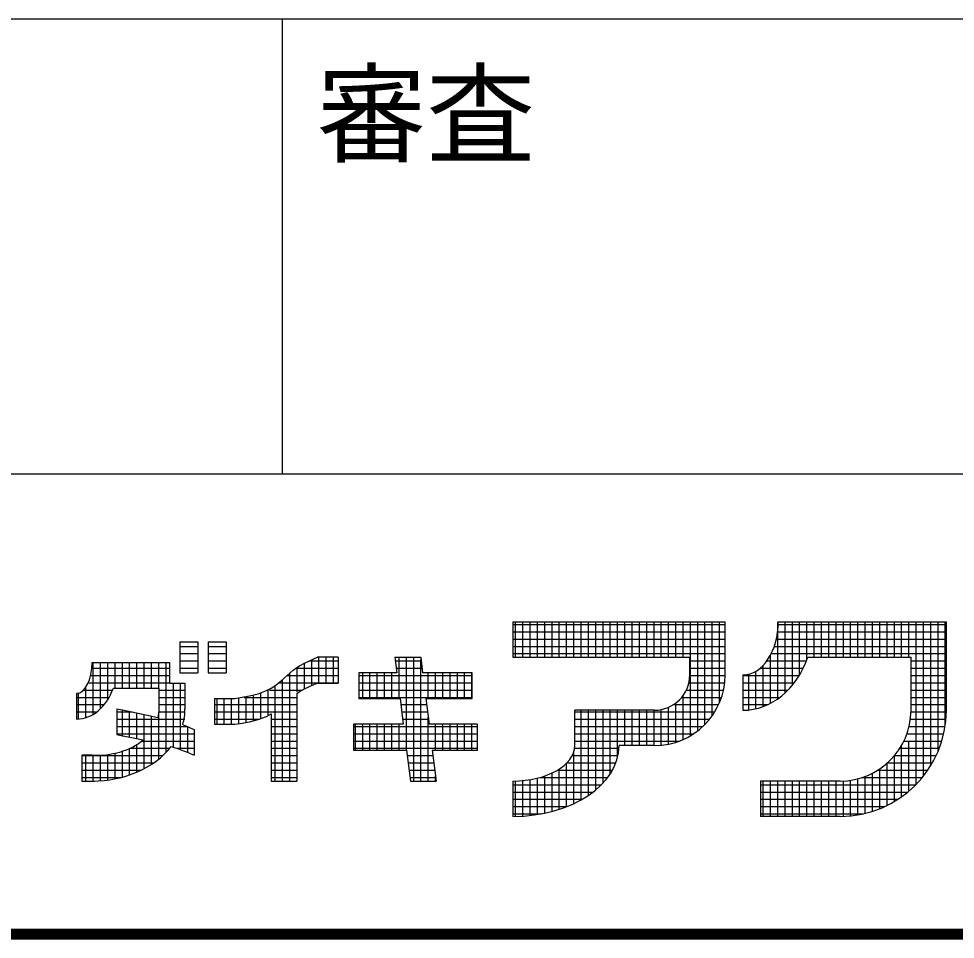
# Model space of a CAD drawing. Units: millimetres, scale not verified. Extents: x -8093 to 8093, y -5792 to 5792.
# Drawn here: x 1028 to 1799, y -5792 to -5034 of the extents above; entities that cross this region are included whole.
import ezdxf
from ezdxf.enums import TextEntityAlignment as Align

# ---------------------------------------------------------------- set-up
doc = ezdxf.new("R2010")
doc.units = ezdxf.units.MM
doc.header["$LTSCALE"] = 30
doc.layers.add('0-0_Axis_waku', color=7, linetype='Continuous', lineweight=25)
doc.styles.add('ＭＳ ゴシック', font='')
doc.styles.get('ＭＳ ゴシック').set_extended_font_data('MS Gothic')

msp = doc.modelspace()

# ---------------------------------------------------------------- linework, layer by layer
at = {"layer": '0-0_Axis_waku'}
for p, q in [((-8085, -5034), (8085, -5034)), ((1244.99, -5409), (1244.99, -5034)), ((-75.01, -5409), (8085, -5409)), ((1434.68, -5530.82), (1434.68, -5559.98)), ((1434.68, -5530.82), (1609.64, -5530.82)), ((1436.98, -5559.98), (1436.98, -5530.82)), ((1442.98, -5559.98), (1442.98, -5530.82)), ((1448.98, -5559.98), (1448.98, -5530.82)), ((1454.98, -5559.98), (1454.98, -5530.82)), ((1460.98, -5559.98), (1460.98, -5530.82)), ((1466.98, -5559.98), (1466.98, -5530.82)), ((1472.98, -5559.98), (1472.98, -5530.82)), ((1478.98, -5559.98), (1478.98, -5530.82)), ((1484.98, -5559.98), (1484.98, -5530.82)), ((1490.98, -5559.98), (1490.98, -5530.82)), ((1496.98, -5559.98), (1496.98, -5530.82)), ((1502.98, -5559.98), (1502.98, -5530.82)), ((1508.98, -5559.98), (1508.98, -5530.82)), ((1514.98, -5559.98), (1514.98, -5530.82)), ((1520.99, -5559.98), (1520.99, -5530.82)), ((1526.98, -5559.98), (1526.98, -5530.82)), ((1532.98, -5559.98), (1532.98, -5530.82)), ((1538.99, -5559.98), (1538.99, -5530.82)), ((1544.99, -5559.98), (1544.99, -5530.82)), ((1550.99, -5559.98), (1550.99, -5530.82)), ((1556.99, -5559.98), (1556.99, -5530.82)), ((1562.99, -5559.98), (1562.99, -5530.82)), ((1568.99, -5559.98), (1568.99, -5530.82)), ((1574.99, -5559.98), (1574.99, -5530.82)), ((1580.99, -5624.77), (1580.99, -5530.82)), ((1586.99, -5620.7), (1586.99, -5530.82)), ((1592.99, -5615.36), (1592.99, -5530.82)), ((1598.99, -5608.15), (1598.99, -5530.82)), ((1604.99, -5597.37), (1604.99, -5530.82)), ((1609.64, -5574.56), (1609.64, -5530.82)), ((1652.98, -5594.24), (1652.98, -5530.82)), ((1653.38, -5530.82), (1791.89, -5530.82)), ((1658.98, -5589.35), (1658.98, -5530.82)), ((1664.98, -5582.96), (1664.98, -5530.82)), ((1670.98, -5574.38), (1670.98, -5530.82)), ((1676.98, -5561.88), (1676.98, -5530.82)), ((1682.98, -5559.98), (1682.98, -5530.82)), ((1688.98, -5559.98), (1688.98, -5530.82)), ((1694.98, -5559.98), (1694.98, -5530.82)), ((1700.98, -5559.98), (1700.98, -5530.82)), ((1706.98, -5559.98), (1706.98, -5530.82)), ((1712.99, -5559.98), (1712.99, -5530.82)), ((1718.99, -5559.98), (1718.99, -5530.82)), ((1724.99, -5559.98), (1724.99, -5530.82)), ((1730.99, -5559.98), (1730.99, -5530.82)), ((1736.99, -5559.98), (1736.99, -5530.82)), ((1742.99, -5559.98), (1742.99, -5530.82)), ((1748.99, -5559.98), (1748.99, -5530.82)), ((1754.99, -5559.98), (1754.99, -5530.82)), ((1760.99, -5559.98), (1760.99, -5530.82)), ((1766.99, -5664.84), (1766.99, -5530.82)), ((1772.99, -5658.02), (1772.99, -5530.82)), ((1778.99, -5649.44), (1778.99, -5530.82)), ((1784.99, -5637.76), (1784.99, -5530.82)), ((1790.99, -5616.21), (1790.99, -5530.82)), ((1791.89, -5603.72), (1791.89, -5530.82)), ((1434.68, -5533.08), (1609.64, -5533.08)), ((1434.68, -5539.08), (1609.64, -5539.08)), ((1652.85, -5539.08), (1791.89, -5539.08)), ((1653.34, -5533.08), (1791.89, -5533.08)), ((1160.34, -5547.29), (1160.34, -5572.78)), ((1183.69, -5547.29), (1183.69, -5572.78)), ((1434.68, -5545.08), (1609.64, -5545.08)), ((1651.78, -5545.08), (1791.89, -5545.08)), ((1160.34, -5551.08), (1175.24, -5551.08)), ((1183.69, -5551.08), (1198.59, -5551.08)), ((1434.68, -5551.08), (1609.64, -5551.08)), ((1650.06, -5551.08), (1791.89, -5551.08)), ((1160.34, -5557.08), (1175.24, -5557.08)), ((1183.69, -5557.08), (1198.59, -5557.08)), ((1268.99, -5583.33), (1268.99, -5562.08)), ((1290.77, -5560.03), (1273.77, -5560.03)), ((1274.99, -5581.29), (1274.99, -5560.03)), ((1280.99, -5581.29), (1280.99, -5560.03)), ((1286.99, -5581.29), (1286.99, -5560.03)), ((1290.77, -5560.03), (1290.77, -5581.29)), ((1337.52, -5560.03), (1358.77, -5560.03)), ((1337.52, -5560.03), (1339.11, -5572.78)), ((1340.99, -5594.04), (1340.99, -5560.03)), ((1346.99, -5636.54), (1346.99, -5560.03)), ((1352.99, -5662.04), (1352.99, -5560.03)), ((1358.77, -5560.03), (1360.36, -5572.78)), ((1358.99, -5662.04), (1358.99, -5561.79)), ((1434.68, -5557.08), (1609.64, -5557.08)), ((1434.68, -5559.98), (1580.48, -5559.98)), ((1580.48, -5574.56), (1580.48, -5559.98)), ((1646.98, -5597.94), (1646.98, -5558.16)), ((1647.54, -5557.08), (1791.89, -5557.08)), ((1677.67, -5559.98), (1762.73, -5559.98)), ((1762.73, -5603.72), (1762.73, -5559.98)), ((1087.86, -5569.08), (1151.84, -5569.08)), ((1088.09, -5564.28), (1151.84, -5564.28)), ((1088.98, -5607.1), (1088.98, -5564.28)), ((1094.99, -5602.44), (1094.99, -5564.28)), ((1100.99, -5594.97), (1100.99, -5564.28)), ((1106.99, -5585.53), (1106.99, -5564.28)), ((1112.98, -5585.53), (1112.98, -5564.28)), ((1118.99, -5585.53), (1118.99, -5564.28)), ((1124.99, -5585.53), (1124.99, -5564.28)), ((1130.99, -5585.53), (1130.99, -5564.28)), ((1136.99, -5585.53), (1136.99, -5564.28)), ((1142.99, -5585.53), (1142.99, -5564.28)), ((1148.99, -5638.54), (1148.99, -5564.28)), ((1160.34, -5563.08), (1175.24, -5563.08)), ((1160.34, -5569.08), (1175.24, -5569.08)), ((1183.69, -5563.08), (1198.59, -5563.08)), ((1183.69, -5569.08), (1198.59, -5569.08)), ((1256.61, -5569.08), (1290.77, -5569.08)), ((1256.99, -5588.57), (1256.99, -5568.39)), ((1262.99, -5585.95), (1262.99, -5564.54)), ((1266.75, -5563.08), (1290.77, -5563.08)), ((1337.9, -5563.08), (1359.15, -5563.08)), ((1338.65, -5569.08), (1359.9, -5569.08)), ((1580.48, -5563.08), (1609.64, -5563.08)), ((1580.48, -5569.08), (1609.64, -5569.08)), ((1638.35, -5569.08), (1673.86, -5569.08)), ((1640.98, -5600.64), (1640.98, -5566.61)), ((1643.91, -5563.08), (1676.52, -5563.08)), ((1762.73, -5563.08), (1791.89, -5563.08)), ((1762.73, -5569.08), (1791.89, -5569.08)), ((1086.89, -5575.08), (1151.84, -5575.08)), ((1160.34, -5572.78), (1175.24, -5572.78)), ((1183.69, -5572.78), (1198.59, -5572.78)), ((1244.99, -5662.04), (1244.99, -5578.27)), ((1249.11, -5575.08), (1290.77, -5575.08)), ((1250.99, -5662.04), (1250.99, -5572.98)), ((1307.77, -5572.78), (1307.77, -5594.04)), ((1339.11, -5572.78), (1307.77, -5572.78)), ((1307.77, -5575.08), (1401.27, -5575.08)), ((1310.98, -5594.04), (1310.98, -5572.78)), ((1316.98, -5594.04), (1316.98, -5572.78)), ((1322.98, -5594.04), (1322.98, -5572.78)), ((1328.99, -5594.04), (1328.99, -5572.78)), ((1334.99, -5594.04), (1334.99, -5572.78)), ((1401.27, -5572.78), (1360.36, -5572.78)), ((1364.99, -5594.04), (1364.99, -5572.78)), ((1370.99, -5594.04), (1370.99, -5572.78)), ((1376.99, -5594.04), (1376.99, -5572.78)), ((1382.99, -5594.04), (1382.99, -5572.78)), ((1388.99, -5594.04), (1388.99, -5572.78)), ((1394.99, -5594.04), (1394.99, -5572.78)), ((1400.99, -5594.04), (1400.99, -5572.78)), ((1401.27, -5594.04), (1401.27, -5572.78)), ((1580.48, -5575.08), (1609.64, -5575.08)), ((1624.22, -5574.56), (1624.22, -5603.72)), ((1624.22, -5575.08), (1670.56, -5575.08)), ((1628.98, -5603.47), (1628.98, -5573.97)), ((1634.98, -5602.47), (1634.98, -5571.47)), ((1762.73, -5575.08), (1791.89, -5575.08)), ((1082.98, -5609.84), (1082.98, -5584.69)), ((1084.93, -5581.08), (1151.84, -5581.08)), ((1105.62, -5585.53), (1143.34, -5585.53)), ((1143.34, -5602.53), (1143.34, -5585.53)), ((1154.99, -5633.86), (1154.99, -5581.29)), ((1160.99, -5636.14), (1160.99, -5581.29)), ((1164.59, -5581.29), (1164.59, -5602.53)), ((1238.99, -5662.04), (1238.99, -5583.57)), ((1241.62, -5581.08), (1290.77, -5581.08)), ((1273.77, -5581.29), (1290.77, -5581.29)), ((1307.77, -5581.08), (1401.27, -5581.08)), ((1579.74, -5581.08), (1609.28, -5581.08)), ((1624.22, -5581.08), (1666.46, -5581.08)), ((1762.73, -5581.08), (1791.89, -5581.08)), ((1075.33, -5589.79), (1075.33, -5611.03)), ((1075.33, -5593.08), (1102.12, -5593.08)), ((1076.98, -5610.98), (1076.98, -5589.57)), ((1081.05, -5587.08), (1105.02, -5587.08)), ((1143.34, -5587.08), (1164.59, -5587.08)), ((1143.34, -5593.08), (1164.59, -5593.08)), ((1208.99, -5614.8), (1208.99, -5593.53)), ((1213.29, -5593.08), (1256.77, -5593.08)), ((1214.98, -5613.71), (1214.98, -5592.57)), ((1220.99, -5612.61), (1220.99, -5591.62)), ((1226.99, -5610.59), (1226.99, -5589.34)), ((1232.99, -5608.13), (1232.99, -5587.06)), ((1234.12, -5587.08), (1261.29, -5587.08)), ((1256.77, -5589.79), (1256.77, -5662.04)), ((1307.77, -5587.08), (1401.27, -5587.08)), ((1307.77, -5593.08), (1401.27, -5593.08)), ((1573.84, -5593.08), (1606.62, -5593.08)), ((1574.99, -5627.86), (1574.99, -5591.59)), ((1577.66, -5587.08), (1608.28, -5587.08)), ((1624.22, -5587.08), (1661.31, -5587.08)), ((1624.22, -5593.08), (1654.56, -5593.08)), ((1762.73, -5587.08), (1791.89, -5587.08)), ((1762.73, -5593.08), (1791.89, -5593.08)), ((1075.33, -5599.08), (1098.05, -5599.08)), ((1143.34, -5599.08), (1164.59, -5599.08)), ((1188.77, -5594.04), (1205.77, -5594.04)), ((1188.77, -5599.08), (1256.77, -5599.08)), ((1190.98, -5615.29), (1190.98, -5594.04)), ((1196.98, -5615.29), (1196.98, -5594.04)), ((1202.98, -5615.29), (1202.98, -5594.04)), ((1307.77, -5594.04), (1341.77, -5594.04)), ((1341.77, -5594.04), (1344.43, -5615.29)), ((1342.4, -5599.08), (1363.65, -5599.08)), ((1363.02, -5594.04), (1401.27, -5594.04)), ((1363.02, -5594.04), (1365.67, -5615.29)), ((1562.99, -5631.7), (1562.99, -5601.28)), ((1567.1, -5599.08), (1604.24, -5599.08)), ((1568.99, -5630.14), (1568.99, -5597.75)), ((1624.22, -5599.08), (1644.69, -5599.08)), ((1762.73, -5599.08), (1791.89, -5599.08)), ((1075.33, -5605.08), (1091.94, -5605.08)), ((1108.49, -5602.53), (1108.49, -5623.79)), ((1108.49, -5605.08), (1120.99, -5605.08)), ((1112.98, -5624.7), (1112.98, -5603.41)), ((1118.99, -5625.92), (1118.99, -5604.66)), ((1124.99, -5627.14), (1124.99, -5605.91)), ((1130.99, -5651.8), (1130.99, -5607.16)), ((1136.99, -5648.29), (1136.99, -5608.41)), ((1142.99, -5643.97), (1142.99, -5607.01)), ((1143.34, -5605.08), (1164.59, -5605.08)), ((1188.77, -5605.08), (1256.77, -5605.08)), ((1235.51, -5606.79), (1235.51, -5662.04)), ((1343.15, -5605.08), (1364.4, -5605.08)), ((1485.71, -5632.88), (1485.71, -5603.72)), ((1551.32, -5603.72), (1485.71, -5603.72)), ((1485.71, -5605.08), (1601.02, -5605.08)), ((1490.98, -5677.51), (1490.98, -5603.72)), ((1496.98, -5673.81), (1496.98, -5603.72)), ((1502.98, -5669.31), (1502.98, -5603.72)), ((1508.98, -5663.65), (1508.98, -5603.72)), ((1514.98, -5656.01), (1514.98, -5603.72)), ((1520.99, -5642.4), (1520.99, -5603.72)), ((1526.98, -5632.88), (1526.98, -5603.72)), ((1532.98, -5632.88), (1532.98, -5603.72)), ((1538.99, -5632.88), (1538.99, -5603.72)), ((1544.99, -5632.88), (1544.99, -5603.72)), ((1550.99, -5632.88), (1550.99, -5603.72)), ((1556.99, -5632.6), (1556.99, -5603.16)), ((1762.72, -5605.08), (1791.88, -5605.08)), ((1108.49, -5611.08), (1164.59, -5611.08)), ((1188.77, -5611.08), (1226.08, -5611.08)), ((1235.51, -5611.08), (1256.77, -5611.08)), ((1303.52, -5615.29), (1303.52, -5636.54)), ((1344.43, -5615.29), (1303.52, -5615.29)), ((1304.98, -5636.54), (1304.98, -5615.29)), ((1310.98, -5636.54), (1310.98, -5615.29)), ((1316.98, -5636.54), (1316.98, -5615.29)), ((1322.98, -5636.54), (1322.98, -5615.29)), ((1328.99, -5636.54), (1328.99, -5615.29)), ((1334.99, -5636.54), (1334.99, -5615.29)), ((1340.99, -5636.54), (1340.99, -5615.29)), ((1343.9, -5611.08), (1365.15, -5611.08)), ((1364.99, -5662.04), (1364.99, -5609.79)), ((1405.52, -5615.29), (1365.67, -5615.29)), ((1370.99, -5636.54), (1370.99, -5615.29)), ((1376.99, -5636.54), (1376.99, -5615.29)), ((1382.99, -5636.54), (1382.99, -5615.29)), ((1388.99, -5636.54), (1388.99, -5615.29)), ((1394.99, -5636.54), (1394.99, -5615.29)), ((1400.99, -5636.54), (1400.99, -5615.29)), ((1405.52, -5636.54), (1405.52, -5615.29)), ((1485.71, -5611.08), (1596.79, -5611.08)), ((1762.26, -5611.08), (1791.58, -5611.08)), ((1108.49, -5617.08), (1166.58, -5617.08)), ((1108.49, -5623.08), (1172.24, -5623.08)), ((1166.99, -5638.42), (1166.99, -5617.27)), ((1172.24, -5619.54), (1172.24, -5640.79)), ((1235.51, -5617.08), (1256.77, -5617.08)), ((1235.51, -5623.08), (1256.77, -5623.08)), ((1303.52, -5617.08), (1405.52, -5617.08)), ((1303.52, -5623.08), (1405.52, -5623.08)), ((1485.71, -5617.08), (1591.24, -5617.08)), ((1485.71, -5623.08), (1583.68, -5623.08)), ((1759.42, -5623.08), (1789.72, -5623.08)), ((1761.18, -5617.08), (1790.86, -5617.08)), ((1124.99, -5654.65), (1124.99, -5631.92)), ((1129.06, -5629.08), (1172.24, -5629.08)), ((1235.51, -5629.08), (1256.77, -5629.08)), ((1303.52, -5629.08), (1405.52, -5629.08)), ((1485.71, -5629.08), (1572.02, -5629.08)), ((1756.93, -5629.08), (1788.13, -5629.08)), ((1760.99, -5670.43), (1760.99, -5629.08)), ((1106.99, -5660.19), (1106.99, -5639.17)), ((1112.98, -5658.79), (1112.98, -5637.51)), ((1118.99, -5656.96), (1118.99, -5635.15)), ((1119.14, -5635.08), (1152.13, -5635.08)), ((1157.92, -5635.08), (1172.24, -5635.08)), ((1235.51, -5635.08), (1256.77, -5635.08)), ((1303.52, -5635.08), (1405.52, -5635.08)), ((1303.52, -5636.54), (1347.08, -5636.54)), ((1347.08, -5636.54), (1350.27, -5662.04)), ((1368.33, -5636.54), (1405.52, -5636.54)), ((1368.33, -5636.54), (1371.52, -5662.04)), ((1484.98, -5680.59), (1484.98, -5637.79)), ((1485.56, -5635.08), (1522.1, -5635.08)), ((1551.32, -5632.88), (1522.16, -5632.88)), ((1753.58, -5635.08), (1786.07, -5635.08)), ((1754.99, -5675.09), (1754.99, -5632.75)), ((1079.59, -5640.79), (1079.59, -5662.04)), ((1088.09, -5640.79), (1079.59, -5640.79)), ((1079.59, -5641.08), (1146.37, -5641.08)), ((1079.59, -5647.08), (1138.8, -5647.08)), ((1082.98, -5661.9), (1082.98, -5640.79)), ((1088.98, -5662.03), (1088.98, -5640.7)), ((1094.99, -5661.79), (1094.99, -5640.73)), ((1100.99, -5661.18), (1100.99, -5640.23)), ((1235.51, -5641.08), (1256.77, -5641.08)), ((1235.51, -5647.08), (1256.77, -5647.08)), ((1347.65, -5641.08), (1368.9, -5641.08)), ((1348.4, -5647.08), (1369.65, -5647.08)), ((1478.98, -5683.16), (1478.98, -5647.35)), ((1479.25, -5647.08), (1519.52, -5647.08)), ((1483.65, -5641.08), (1521.29, -5641.08)), ((1742.99, -5682.23), (1742.99, -5647.45)), ((1743.41, -5647.08), (1780.39, -5647.08)), ((1748.99, -5678.99), (1748.99, -5641.32)), ((1749.19, -5641.08), (1783.51, -5641.08)), ((1079.59, -5653.08), (1128.44, -5653.08)), ((1235.51, -5653.08), (1256.77, -5653.08)), ((1349.15, -5653.08), (1370.4, -5653.08)), ((1466.98, -5687.07), (1466.98, -5655.45)), ((1471.48, -5653.08), (1516.74, -5653.08)), ((1472.98, -5685.31), (1472.98, -5652.15)), ((1735.47, -5653.08), (1776.63, -5653.08)), ((1736.99, -5684.9), (1736.99, -5652.09)), ((1079.59, -5659.08), (1111.89, -5659.08)), ((1079.59, -5662.04), (1090.05, -5662.04)), ((1235.51, -5659.08), (1256.77, -5659.08)), ((1235.51, -5662.04), (1256.77, -5662.04)), ((1349.9, -5659.08), (1371.15, -5659.08)), ((1350.27, -5662.04), (1371.52, -5662.04)), ((1370.99, -5662.04), (1370.99, -5657.8)), ((1434.68, -5662.04), (1434.68, -5691.2)), ((1436.98, -5691.17), (1436.98, -5662.01)), ((1442.98, -5690.93), (1442.98, -5661.65)), ((1448.98, -5690.41), (1448.98, -5660.87)), ((1454.98, -5689.6), (1454.98, -5659.63)), ((1457.07, -5659.08), (1512.83, -5659.08)), ((1460.98, -5688.49), (1460.98, -5657.87)), ((1638.8, -5662.04), (1638.8, -5691.2)), ((1704.41, -5662.04), (1638.8, -5662.04)), ((1640.98, -5691.2), (1640.98, -5662.04)), ((1646.98, -5691.2), (1646.98, -5662.04)), ((1652.98, -5691.2), (1652.98, -5662.04)), ((1658.98, -5691.2), (1658.98, -5662.04)), ((1664.98, -5691.2), (1664.98, -5662.04)), ((1670.98, -5691.2), (1670.98, -5662.04)), ((1676.98, -5691.2), (1676.98, -5662.04)), ((1682.98, -5691.2), (1682.98, -5662.04)), ((1688.98, -5691.2), (1688.98, -5662.04)), ((1694.98, -5691.2), (1694.98, -5662.04)), ((1700.98, -5691.2), (1700.98, -5662.04)), ((1706.98, -5691.16), (1706.98, -5661.98)), ((1712.99, -5690.77), (1712.99, -5661.4)), ((1718.99, -5689.97), (1718.99, -5660.18)), ((1722.75, -5659.08), (1772.14, -5659.08)), ((1724.99, -5688.74), (1724.99, -5658.29)), ((1730.99, -5687.06), (1730.99, -5655.63)), ((1434.68, -5665.08), (1507.61, -5665.08)), ((1638.8, -5665.08), (1766.76, -5665.08)), ((1434.68, -5671.08), (1500.77, -5671.08)), ((1434.68, -5677.08), (1491.74, -5677.08)), ((1638.8, -5671.08), (1760.22, -5671.08)), ((1638.8, -5677.08), (1752.06, -5677.08)), ((1434.68, -5683.08), (1479.19, -5683.08)), ((1638.8, -5683.08), (1741.21, -5683.08)), ((1434.68, -5689.08), (1458.01, -5689.08)), ((1638.8, -5689.08), (1723.54, -5689.08)), ((1704.41, -5691.2), (1638.8, -5691.2)), ((8087.4, -5786.4), (-8087.4, -5786.4)), ((8086.8, -5785.8), (-8086.8, -5785.8)), ((8086.2, -5785.2), (-8086.2, -5785.2)), ((8085.6, -5784.6), (-8085.6, -5784.6)), ((-8085, -5784), (8085, -5784)), ((8093.4, -5792.4), (-8093.4, -5792.4)), ((8092.8, -5791.8), (-8092.8, -5791.8)), ((8092.2, -5791.2), (-8092.2, -5791.2)), ((8091.6, -5790.6), (-8091.6, -5790.6)), ((8091, -5790), (-8091, -5790)), ((8090.4, -5789.4), (-8090.4, -5789.4)), ((8089.8, -5788.8), (-8089.8, -5788.8)), ((8089.2, -5788.2), (-8089.2, -5788.2)), ((8088.6, -5787.6), (-8088.6, -5787.6)), ((8088, -5787), (-8088, -5787))]:
    msp.add_line(p, q, dxfattribs=at)
for points in [[(1160.34, -5547.29), (1175.24, -5547.29), (1175.24, -5572.78)], [(1183.69, -5547.29), (1198.59, -5547.29), (1198.59, -5572.78)], [(1205.77, -5594.04), (1210.17, -5593.34), (1217.68, -5591.96), (1224.94, -5590.12), (1231.79, -5587.51), (1235.51, -5585.53), (1238.62, -5583.47), (1243.71, -5579.4), (1248.66, -5575.03), (1253.71, -5570.78), (1256.77, -5568.53), (1258.99, -5567.11), (1262.97, -5564.89), (1267.1, -5562.91), (1271.31, -5561.07), (1273.77, -5560.03)], [(1151.84, -5564.28), (1151.84, -5581.29), (1164.59, -5581.29)], [(1256.77, -5589.79), (1258.99, -5588.36), (1262.97, -5586.14), (1267.1, -5584.16), (1271.31, -5582.32), (1273.77, -5581.29)], [(1188.77, -5594.04), (1188.77, -5615.29), (1205.77, -5615.29)], [(1108.49, -5602.53), (1112.99, -5603.45), (1120.76, -5605.03), (1128.53, -5606.65), (1136.29, -5608.33), (1140.79, -5609.34), (1142.43, -5609.71)], [(1205.77, -5615.29), (1210.17, -5614.59), (1217.68, -5613.21), (1224.94, -5611.37), (1231.79, -5608.76), (1235.51, -5606.79)], [(1162.74, -5615.55), (1163.48, -5615.83), (1165.94, -5616.82), (1168.39, -5617.86), (1170.83, -5618.91), (1172.24, -5619.54)], [(1108.49, -5623.79), (1112.99, -5624.7), (1120.76, -5626.28), (1128.53, -5627.9), (1130.11, -5628.24)], [(1153.25, -5633.7), (1154.08, -5633.93), (1159.14, -5635.51), (1162.04, -5636.54), (1163.48, -5637.08), (1165.94, -5638.07), (1168.39, -5639.11), (1170.83, -5640.17), (1172.24, -5640.79)]]:
    msp.add_lwpolyline(points, dxfattribs=at)
for centre, radius in [((1551.32, -5574.56), 29.16), ((1551.32, -5574.56), 58.32), ((1704.41, -5603.72), 87.48), ((1704.41, -5603.72), 58.32)]:
    msp.add_arc(centre, radius, 270, 0, dxfattribs=at)
for centre, major_axis, ratio, start_param, end_param in [((1624.22, -5530.82), (0, 43.74), 0.6666, 3.141593, 4.712389), ((1624.22, -5530.82), (0, 72.9), 0.8, 3.141593, 4.300872), ((1075.33, -5564.28), (0, 25.5), 0.5, 3.141593, 4.712389), ((1075.33, -5564.28), (0, 46.75), 0.7272, 3.141593, 4.240528), ((1092.34, -5602.53), (51, 0), 0.75, 6.094383, 6.283185), ((1088.09, -5602.53), (76.5, 0), 0.7777, 6.062636, 6.283185), ((1092.34, -5602.53), (51, 0), 0.75, 4.628959, 5.546233), ((1088.09, -5602.53), (76.5, 0), 0.7777, 4.712389, 5.73178), ((1434.68, -5632.88), (51.03, 0), 0.5714, 4.712389, 6.283185), ((1434.68, -5632.88), (87.48, 0), 0.6666, 4.712389, 6.283185)]:
    msp.add_ellipse(centre, major_axis=major_axis, ratio=ratio, start_param=start_param, end_param=end_param, dxfattribs=at)

# ---------------------------------------------------------------- texts
at = {"layer": '0-0_Axis_waku', "style": 'ＭＳ ゴシック'}
msp.add_text('審査', height=65.98, dxfattribs=at).set_placement((1273.26, -5165.38), align=Align.BOTTOM_LEFT)

doc.saveas('drawing.dxf')
